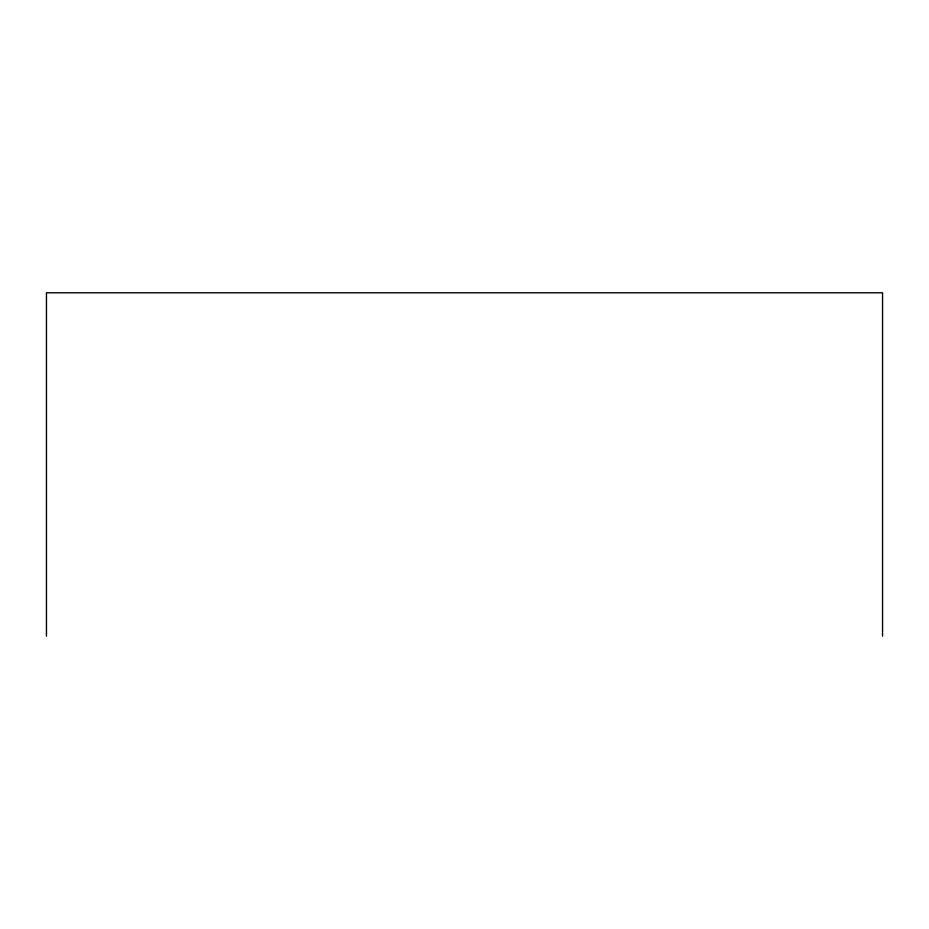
<?xml version="1.0" encoding="UTF-8"?>
<svg xmlns="http://www.w3.org/2000/svg" width="929" height="929" viewBox="0 0 929 929"><rect width="100%" height="100%" fill="white"/><g stroke="black" fill="none" stroke-linecap="round" stroke-linejoin="round"><path stroke-width="1.39" d="M882.55 636.202L882.55 292.798L46.45 292.798L46.45 636.202"/></g></svg>
